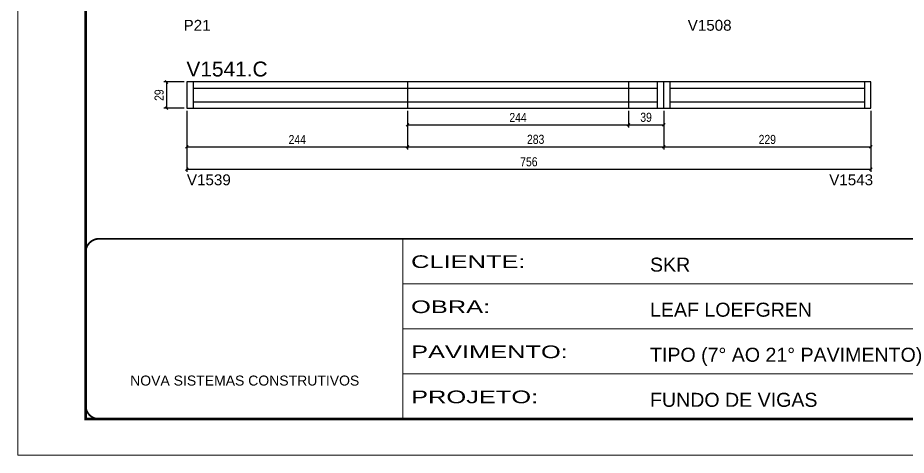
# Model space of a CAD drawing. Extents: x 1959 to 8212, y 239 to 4735.
# Drawn here: x 5142 to 6124, y 1388 to 1872 of the extents above; entities that cross this region are included whole.
import ezdxf

# ---------------------------------------------------------------- set-up
doc = ezdxf.new("R2010")
doc.units = 0
doc.linetypes.add('CONTINUO', pattern=[0])
doc.linetypes.add('DASHED', pattern=[0.75, 0.5, -0.25])
for name, color, linetype in [('5', 5, 'Continuous'), ('COTA', 241, 'Continuous'), ('NOMENCLATURA', 7, 'Continuous'), ('Painéis', 200, 'Continuous'), ('SARR_2.2x7', 40, 'Continuous')]:
    doc.layers.add(name, color=color, linetype=linetype)
doc.layers.add('Folhas', color=255, linetype='Continuous', lineweight=9)
doc.layers.add('SARRAFO DE PRESSAO', color=251, linetype='DASHED', lineweight=9)
doc.styles.add('ARIAL', font='arial.ttf')
doc.styles.add('COTA TECNICA', font='techl___.ttf', dxfattribs={"height": 10})
doc.styles.add('COTA TECNICA-50', font='techl___.ttf', dxfattribs={"height": 10})
doc.styles.get("Standard").update_dxf_attribs({"font": 'arial.ttf'})
doc.styles.add('Tecnologia', font='')
doc.styles.get('Tecnologia').set_extended_font_data('Forgotten Futurist')
doc.dimstyles.new('COTA PAINEL-50', dxfattribs={"dimtxt": 10, "dimasz": 3, "dimexe": 3, "dimexo": 3, "dimgap": 3, "dimtad": 1, "dimdec": 1, "dimzin": 12, "dimdsep": 46, "dimtxsty": 'COTA TECNICA-50', "dimblk1": 'OBLIQUE', "dimblk2": 'OBLIQUE', "dimsah": 1, "dimcen": 0.9, "dimclrd": 4, "dimclre": 4, "dimclrt": 240, "dimadec": 1, "dimazin": 3, "dimtfac": 1, "dimtdec": 1, "dimtmove": 0, "dimatfit": 3, "dimfxl": 1, "dimtolj": 1, "dimtzin": 12, "dimarcsym": 0})
doc.dimstyles.new('PAINEL', dxfattribs={"dimtxt": 10, "dimasz": 3, "dimexe": 3, "dimexo": 3, "dimgap": 3, "dimtad": 1, "dimdec": 1, "dimzin": 12, "dimdsep": 46, "dimtxsty": 'COTA TECNICA', "dimblk1": 'OBLIQUE', "dimblk2": 'OBLIQUE', "dimsah": 1, "dimcen": 0.9, "dimclrd": 4, "dimclre": 4, "dimclrt": 240, "dimadec": 1, "dimazin": 3, "dimtfac": 1, "dimtdec": 1, "dimtmove": 0, "dimatfit": 3, "dimfxl": 1, "dimtolj": 1, "dimtzin": 12, "dimarcsym": 0})

# ---------------------------------------------------------------- blocks, each defined once
blk = doc.blocks.new('9999999999')
at = {"color": 30, "linetype": 'CONTINUO'}
for p, q in [((98564.56, 34230.21), (98564.56, 34429.45)), ((98564.56, 34379.64), (99583.98, 34379.64)), ((98564.56, 34329.83), (99487.98, 34329.83)), ((98564.56, 34280.02), (99487.98, 34280.02))]:
    blk.add_line(p, q, dxfattribs=at)
at = {"color": 30, "linetype": 'CONTINUO', "const_width": 2}
blk.add_lwpolyline([(99583.98, 34230.21), (99583.98, 34414.45, 0.414214), (99568.98, 34429.45), (98228.98, 34429.45, 0.414214), (98213.98, 34414.45), (98213.98, 34245.21, 0.414214), (98228.98, 34230.21), (99583.98, 34230.21)], format="xyb", dxfattribs=at)
at = {"layer": 'Folhas'}
blk.add_lwpolyline([(98138.98, 34190.21), (99623.98, 34190.21), (99623.98, 35240.21), (98138.98, 35240.21)], close=True, dxfattribs=at)
at = {"layer": 'Folhas', "color": 30, "const_width": 3}
blk.add_lwpolyline([(98213.98, 34230.21), (99583.98, 34230.21), (99583.98, 35200.21), (98213.98, 35200.21)], close=True, dxfattribs=at)
at = {"color": 7, "linetype": 'Continuous', "ltscale": 5, "style": 'ARIAL'}
for s, height, p in [('SKR', 15.483, (98837.68, 34393.13)), ('LEAF LOEFGREN', 15.4829, (98837.68, 34343.32)), ('TIPO (7° AO 21° PAVIMENTO)', 15.4829, (98837.68, 34293.51)), ('NOVA SISTEMAS CONSTRUTIVOS', 11.0592, (98263.19, 34267.21)), ('FUNDO DE VIGAS', 15.4829, (98837.68, 34243.7))]:
    blk.add_text(s, height=height, dxfattribs=at).set_placement(p)
at = {"layer": 'Folhas', "color": 7, "style": 'Tecnologia', "width": 1.5}
for s, p in [('CLIENTE:', (98573.65, 34397.17)), ('OBRA:', (98573.65, 34347.31)), ('PAVIMENTO:', (98573.65, 34297.5)), ('PROJETO:', (98573.65, 34247.69))]:
    blk.add_text(s, height=14, dxfattribs=at).set_placement(p)
blk = doc.blocks.new('_Oblique')
at = {"color": 0, "linetype": 'ByBlock', "lineweight": -2}
blk.add_line((-0.5, -0.5), (0.5, 0.5), dxfattribs=at)
blk = doc.blocks.new('*D644')
at = {"layer": 'COTA', "color": 4, "linetype": 'ByBlock', "lineweight": -2, "transparency": 16777216}
for p, q in [((5329.11, 1768.6), (5329.11, 1701.22)), ((6085.11, 1768.6), (6085.11, 1701.22)), ((5329.11, 1704.22), (6085.11, 1704.22))]:
    blk.add_line(p, q, dxfattribs=at)
at = {"layer": 'Defpoints', "color": 0, "linetype": 'ByBlock', "transparency": 16777216}
for p in [(5329.11, 1771.6), (6085.11, 1771.6), (6085.11, 1704.22)]:
    blk.add_point(p, dxfattribs=at)
at = {"layer": 'COTA', "color": 4, "linetype": 'ByBlock', "lineweight": -2, "transparency": 16777216, "xscale": 3, "yscale": 3, "zscale": 3, "rotation": 180}
blk.add_blockref('_Oblique', (5329.11, 1704.22), dxfattribs=at)
at = {"layer": 'COTA', "color": 4, "linetype": 'ByBlock', "lineweight": -2, "transparency": 16777216, "xscale": 3, "yscale": 3, "zscale": 3}
blk.add_blockref('_Oblique', (6085.11, 1704.22), dxfattribs=at)
at = {"layer": 'COTA', "color": 240, "linetype": 'ByBlock', "transparency": 16777216, "insert": (5707.11, 1712.33), "char_height": 10, "attachment_point": 5, "style": 'COTA TECNICA-50'}
blk.add_mtext('\\A1;756', dxfattribs=at)
blk = doc.blocks.new('*D645')
at = {"layer": 'COTA', "color": 4, "lineweight": -2, "transparency": 16777216}
for p, q in [((5326.11, 1800.6), (5303.62, 1800.6)), ((5306.62, 1800.6), (5306.62, 1771.6)), ((5326.11, 1771.6), (5303.62, 1771.6))]:
    blk.add_line(p, q, dxfattribs=at)
at = {"layer": 'Defpoints', "color": 0, "transparency": 16777216}
for p in [(5329.11, 1800.6), (5306.62, 1771.6), (5329.11, 1771.6)]:
    blk.add_point(p, dxfattribs=at)
at = {"layer": 'COTA', "color": 4, "lineweight": -2, "transparency": 16777216, "xscale": 3, "yscale": 3, "zscale": 3}
for p, rotation in [((5306.62, 1800.6), 90), ((5306.62, 1771.6), 270)]:
    blk.add_blockref('_Oblique', p, dxfattribs=dict(at, rotation=rotation))
at = {"layer": 'COTA', "color": 240, "transparency": 16777216, "insert": (5298.53, 1786.1), "char_height": 10, "attachment_point": 5, "rotation": 90, "style": 'COTA TECNICA'}
blk.add_mtext('\\A1;29', dxfattribs=at)
blk = doc.blocks.new('*D646')
at = {"layer": 'COTA', "color": 4, "lineweight": -2, "transparency": 16777216}
for p, q in [((5329.11, 1768.6), (5329.11, 1725.92)), ((5573.11, 1768.6), (5573.11, 1725.92)), ((5329.11, 1728.92), (5573.11, 1728.92))]:
    blk.add_line(p, q, dxfattribs=at)
at = {"layer": 'Defpoints', "color": 0, "transparency": 16777216}
for p in [(5329.11, 1771.6), (5573.11, 1771.6), (5573.11, 1728.92)]:
    blk.add_point(p, dxfattribs=at)
at = {"layer": 'COTA', "color": 4, "lineweight": -2, "transparency": 16777216, "xscale": 3, "yscale": 3, "zscale": 3, "rotation": 180}
blk.add_blockref('_Oblique', (5329.11, 1728.92), dxfattribs=at)
at = {"layer": 'COTA', "color": 4, "lineweight": -2, "transparency": 16777216, "xscale": 3, "yscale": 3, "zscale": 3}
blk.add_blockref('_Oblique', (5573.11, 1728.92), dxfattribs=at)
at = {"layer": 'COTA', "color": 240, "transparency": 16777216, "insert": (5451.11, 1737), "char_height": 10, "attachment_point": 5, "style": 'COTA TECNICA'}
blk.add_mtext('\\A1;244', dxfattribs=at)
blk = doc.blocks.new('*D647')
at = {"layer": 'COTA', "color": 4, "lineweight": -2, "transparency": 16777216}
for p, q in [((5573.11, 1768.6), (5573.11, 1725.92)), ((5856.11, 1768.6), (5856.11, 1725.92)), ((5573.11, 1728.92), (5856.11, 1728.92))]:
    blk.add_line(p, q, dxfattribs=at)
at = {"layer": 'Defpoints', "color": 0, "transparency": 16777216}
for p in [(5573.11, 1771.6), (5856.11, 1771.6), (5856.11, 1728.92)]:
    blk.add_point(p, dxfattribs=at)
at = {"layer": 'COTA', "color": 4, "lineweight": -2, "transparency": 16777216, "xscale": 3, "yscale": 3, "zscale": 3, "rotation": 180}
blk.add_blockref('_Oblique', (5573.11, 1728.92), dxfattribs=at)
at = {"layer": 'COTA', "color": 4, "lineweight": -2, "transparency": 16777216, "xscale": 3, "yscale": 3, "zscale": 3}
blk.add_blockref('_Oblique', (5856.11, 1728.92), dxfattribs=at)
at = {"layer": 'COTA', "color": 240, "transparency": 16777216, "insert": (5714.61, 1737.16), "char_height": 10, "attachment_point": 5, "style": 'COTA TECNICA'}
blk.add_mtext('\\A1;283', dxfattribs=at)
blk = doc.blocks.new('*D648')
at = {"layer": 'COTA', "color": 4, "lineweight": -2, "transparency": 16777216}
for p, q in [((5856.11, 1768.6), (5856.11, 1725.92)), ((6085.11, 1768.6), (6085.11, 1725.92)), ((5856.11, 1728.92), (6085.11, 1728.92))]:
    blk.add_line(p, q, dxfattribs=at)
at = {"layer": 'Defpoints', "color": 0, "transparency": 16777216}
for p in [(5856.11, 1771.6), (6085.11, 1771.6), (6085.11, 1728.92)]:
    blk.add_point(p, dxfattribs=at)
at = {"layer": 'COTA', "color": 4, "lineweight": -2, "transparency": 16777216, "xscale": 3, "yscale": 3, "zscale": 3, "rotation": 180}
blk.add_blockref('_Oblique', (5856.11, 1728.92), dxfattribs=at)
at = {"layer": 'COTA', "color": 4, "lineweight": -2, "transparency": 16777216, "xscale": 3, "yscale": 3, "zscale": 3}
blk.add_blockref('_Oblique', (6085.11, 1728.92), dxfattribs=at)
at = {"layer": 'COTA', "color": 240, "transparency": 16777216, "insert": (5970.61, 1737.01), "char_height": 10, "attachment_point": 5, "style": 'COTA TECNICA'}
blk.add_mtext('\\A1;229', dxfattribs=at)
blk = doc.blocks.new('*D649')
at = {"layer": 'COTA', "color": 4, "lineweight": -2, "transparency": 16777216}
for p, q in [((5573.11, 1768.6), (5573.11, 1750.28)), ((5817.11, 1768.6), (5817.11, 1750.28)), ((5573.11, 1753.28), (5817.11, 1753.28))]:
    blk.add_line(p, q, dxfattribs=at)
at = {"layer": 'Defpoints', "color": 0, "transparency": 16777216}
for p in [(5573.11, 1771.6), (5817.11, 1771.6), (5817.11, 1753.28)]:
    blk.add_point(p, dxfattribs=at)
at = {"layer": 'COTA', "color": 4, "lineweight": -2, "transparency": 16777216, "xscale": 3, "yscale": 3, "zscale": 3, "rotation": 180}
blk.add_blockref('_Oblique', (5573.11, 1753.28), dxfattribs=at)
at = {"layer": 'COTA', "color": 4, "lineweight": -2, "transparency": 16777216, "xscale": 3, "yscale": 3, "zscale": 3}
blk.add_blockref('_Oblique', (5817.11, 1753.28), dxfattribs=at)
at = {"layer": 'COTA', "color": 240, "transparency": 16777216, "insert": (5695.11, 1761.36), "char_height": 10, "attachment_point": 5, "style": 'COTA TECNICA'}
blk.add_mtext('\\A1;244', dxfattribs=at)
blk = doc.blocks.new('*D650')
at = {"layer": 'COTA', "color": 4, "lineweight": -2, "transparency": 16777216}
for p, q in [((5817.11, 1768.6), (5817.11, 1750.28)), ((5856.11, 1768.6), (5856.11, 1750.28)), ((5817.11, 1753.28), (5856.11, 1753.28))]:
    blk.add_line(p, q, dxfattribs=at)
at = {"layer": 'Defpoints', "color": 0, "transparency": 16777216}
for p in [(5817.11, 1771.6), (5856.11, 1771.6), (5856.11, 1753.28)]:
    blk.add_point(p, dxfattribs=at)
at = {"layer": 'COTA', "color": 4, "lineweight": -2, "transparency": 16777216, "xscale": 3, "yscale": 3, "zscale": 3, "rotation": 180}
blk.add_blockref('_Oblique', (5817.11, 1753.28), dxfattribs=at)
at = {"layer": 'COTA', "color": 4, "lineweight": -2, "transparency": 16777216, "xscale": 3, "yscale": 3, "zscale": 3}
blk.add_blockref('_Oblique', (5856.11, 1753.28), dxfattribs=at)
at = {"layer": 'COTA', "color": 240, "transparency": 16777216, "insert": (5836.61, 1761.53), "char_height": 10, "attachment_point": 5, "style": 'COTA TECNICA'}
blk.add_mtext('\\A1;39', dxfattribs=at)

msp = doc.modelspace()

# ---------------------------------------------------------------- linework, layer by layer
at = {"layer": 'Painéis', "linetype": 'ByBlock'}
for p, q in [((5329.11, 1800.6), (5329.11, 1771.6)), ((6085.11, 1800.6), (5329.11, 1800.6)), ((5573.11, 1800.6), (5573.11, 1771.6)), ((5817.11, 1800.6), (5817.11, 1771.6)), ((5856.11, 1771.6), (5856.11, 1800.6)), ((6085.11, 1771.6), (6085.11, 1800.6)), ((5329.11, 1771.6), (6085.11, 1771.6))]:
    msp.add_line(p, q, dxfattribs=at)
at = {"layer": 'SARR_2.2x7', "linetype": 'Continuous'}
for p, q in [((5336.11, 1800.6), (5336.11, 1771.6)), ((5849.11, 1771.6), (5849.11, 1800.6)), ((5863.11, 1771.6), (5863.11, 1800.6)), ((6078.11, 1800.6), (6078.11, 1771.6)), ((5336.11, 1793.6), (5573.11, 1793.6)), ((5573.11, 1793.6), (5849.11, 1793.6)), ((5863.11, 1793.6), (6078.11, 1793.6)), ((5336.11, 1778.6), (5573.11, 1778.6)), ((5573.11, 1778.6), (5849.11, 1778.6)), ((5863.11, 1778.6), (6078.11, 1778.6))]:
    msp.add_line(p, q, dxfattribs=at)

# ---------------------------------------------------------------- block references
at = {"layer": 'SARRAFO DE PRESSAO', "color": 6, "linetype": 'ByBlock'}
msp.add_blockref('9999999999', (-92996.71, -32802.14), dxfattribs=at)

# ---------------------------------------------------------------- texts
at = {"layer": '5', "linetype": 'Continuous'}
for s, rotation, p in [('P21', 0.00004, (5325.53, 1857.24)), ('V1508', 359.99996, (5882.63, 1857.24)), ('V1539', 0.00004, (5329.2, 1686.47)), ('V1543', 0.00004, (6039.02, 1686.47))]:
    msp.add_text(s, height=12, rotation=rotation, dxfattribs=at).set_placement(p)
at = {"layer": 'NOMENCLATURA', "linetype": 'Continuous'}
msp.add_text('V1541.C', height=16.5, dxfattribs=at).set_placement((5328.65, 1806.66))

# ---------------------------------------------------------------- dimensions: what is measured, and where the dimension line sits
at = {"layer": 'COTA'}
dim = msp.add_linear_dim(base=(5306.62, 1771.6), p1=(5329.11, 1800.6), p2=(5329.11, 1771.6), angle=90, dimstyle='PAINEL', dxfattribs=at)
dim.commit()
dim.dimension.update_dxf_attribs({"geometry": '*D645', "text_midpoint": (5298.53, 1786.1)})
at = {"layer": 'COTA', "color": 1, "linetype": 'ByBlock'}
dim = msp.add_linear_dim(base=(6085.11, 1704.22), p1=(5329.11, 1771.6), p2=(6085.11, 1771.6), dimstyle='COTA PAINEL-50', override={"dimarcsym": 1}, dxfattribs=at)
dim.commit()
dim.dimension.update_dxf_attribs({"geometry": '*D644', "text_midpoint": (5707.11, 1712.33)})
at = {"layer": 'COTA'}
for base, p1, p2, picture, middle in [((5573.11, 1728.92), (5329.11, 1771.6), (5573.11, 1771.6), '*D646', (5451.11, 1737)), ((5817.11, 1753.28), (5573.11, 1771.6), (5817.11, 1771.6), '*D649', (5695.11, 1761.36)), ((6085.11, 1728.92), (5856.11, 1771.6), (6085.11, 1771.6), '*D648', (5970.61, 1737.01))]:
    dim = msp.add_linear_dim(base=base, p1=p1, p2=p2, dimstyle='PAINEL', dxfattribs=at)
    dim.commit()
    dim.dimension.update_dxf_attribs({"geometry": picture, "text_midpoint": middle})
for base, p1, picture, middle in [((5856.11, 1728.92), (5573.11, 1771.6), '*D647', (5714.61, 1737.16)), ((5856.11, 1753.28), (5817.11, 1771.6), '*D650', (5836.61, 1761.53))]:
    dim = msp.add_linear_dim(base=base, p1=p1, p2=(5856.11, 1771.6), dimstyle='PAINEL', override={"dimtmove": 1}, dxfattribs=at)
    dim.commit()
    dim.dimension.update_dxf_attribs({"geometry": picture, "text_midpoint": middle})

doc.saveas('drawing.dxf')
